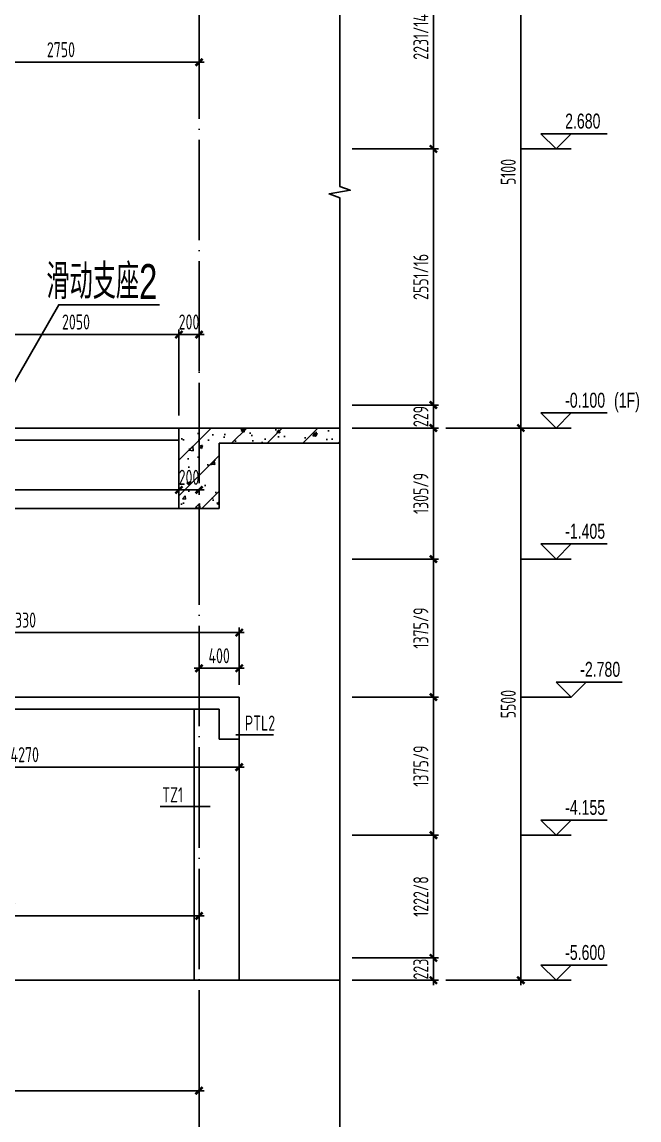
# Model space of a CAD drawing. Extents: x 458696 to 839151, y -191463 to 35158.
# Drawn here: x 584673 to 590816, y -7759 to 3177 of the extents above; entities that cross this region are included whole.
import ezdxf

# ---------------------------------------------------------------- set-up
doc = ezdxf.new("R2010")
doc.units = 0
doc.header["$LTSCALE"] = 500
for name, pattern in [('CENTER', [2, 1.25, -0.25, 0.25, -0.25]), ('DASH', [0.35, 0.25, -0.1]), ('DOTE', [2.42, 2, -0.2, 0.02, -0.2])]:
    doc.linetypes.add(name, pattern=pattern)
doc.layers.get('0').update_dxf_attribs({"linetype": 'CONTINUOUS'})
doc.layers.get('Defpoints').update_dxf_attribs({"color": 167, "linetype": 'CONTINUOUS'})
for name, color, linetype in [('A_STR-砼墙', 51, 'CONTINUOUS'), ('A_STR-砼柱', 51, 'CONTINUOUS'), ('AXIS', 253, 'CENTER'), ('DIM', 3, 'CONTINUOUS'), ('DIM_SYMB', 3, 'CONTINUOUS'), ('PUB_TEXT', 7, 'CONTINUOUS'), ('s-beam', 4, 'DASH'), ('s-colu', 2, 'CONTINUOUS'), ('s-dim', 3, 'CONTINUOUS'), ('S-HATCH', 253, 'CONTINUOUS'), ('s-thin', 3, 'CONTINUOUS'), ('S_A-E_楼梯', 171, 'CONTINUOUS'), ('S_TEXT', 7, 'CONTINUOUS'), ('S_THIN', 7, 'CONTINUOUS')]:
    doc.layers.add(name, color=color, linetype=linetype)
doc.styles.add('_TCH_DIM', font='ros.shx', dxfattribs={"width": 0.8, "bigfont": 'jd.shx'})
doc.styles.add('TSSD_Dimension', font='tssdeng.shx', dxfattribs={"width": 0.7, "bigfont": 'TSSDCHN.SHX'})
doc.styles.add('样式 1', font='ros.shx', dxfattribs={"width": 0.7, "bigfont": 'jd.shx'})
doc.dimstyles.new('TSSD_50_50', dxfattribs={"dimtxt": 150, "dimasz": 50, "dimexe": 50, "dimexo": 125, "dimgap": 50, "dimtad": 1, "dimdec": 0, "dimzin": 0, "dimdsep": 46, "dimtxsty": 'TSSD_Dimension', "dimblk": 'ARCHTICK', "dimblk1": 'ARCHTICK', "dimblk2": 'ARCHTICK', "dimcen": 0, "dimdle": 50, "dimclrt": 7, "dimadec": 0, "dimazin": 0, "dimtfac": 1, "dimtdec": 0, "dimtix": 1, "dimtmove": 2, "dimatfit": 3, "dimfxl": 1, "dimtolj": 1, "dimtzin": 0, "dimarcsym": 0})
pattern_1 = [(50, (221496.16, 0), (358.6301, -31.37607), [37.5, -412.5]), (355, (221496.16, 0), (-69.37567, 376.09607), [30, -330]), (100.4514, (221526.05, -2.6), (289.2547, 344.71977), [31.8701, -350.57106]), (46.1842, (221496.16, 100), (533.6205, -82.7595), [56.25, -618.75]), (96.6356, (221540.63, 93.1), (467.33135, 487.0589), [47.80514, -525.8565]), (351.1842, (221496.16, 100), (467.331, 487.0593), [45, -495]), (21, (221546.16, 75), (298.45353, -201.30945), [37.5, -412.5]), (326, (221546.16, 75), (121.65767, 362.57502), [30, -330]), (71.4514, (221571.04, 58.22), (420.1113, 161.26525), [31.8701, -350.57106]), (37.5, (221496.16, 0), (6.079928, 166.446927), [0, -326, 0, -335, 0, -331.25]), (7.5, (221496.16, 0), (131.53477, 197.20586), [0, -191, 0, -318.5, 0, -126.25]), (327.5, (221384.66, 0), (266.91122, -11.277436), [0, -125, 0, -390, 0, -517.5]), (317.5, (221334.66, 0), (291.59308, 50.05249), [0, -162.5, 0, -259, 0, -367.5]), (45, (221496.16, 0), (-176.7767, 176.7767), [])]

# ---------------------------------------------------------------- blocks, each defined once
blk = doc.blocks.new('_ArchTick')
at = {"color": 0, "const_width": 0.5}
blk.add_lwpolyline([(-0.71, -0.71), (0.71, 0.71)], dxfattribs=at)
blk = doc.blocks.new('*D469')
at = {"layer": 'Defpoints', "color": 0, "transparency": 16777216}
for p in [(587836, 1913), (587836, -638), (588769, -638)]:
    blk.add_point(p, dxfattribs=at)
at = {"layer": 's-dim', "color": 0, "lineweight": -2, "transparency": 16777216}
for p, q in [((587961, 1913), (588819, 1913)), ((588769, 1963), (588769, -688)), ((587961, -638), (588819, -638))]:
    blk.add_line(p, q, dxfattribs=at)
at = {"layer": 's-dim', "color": 0, "lineweight": -2, "transparency": 16777216, "xscale": 50, "yscale": 50, "zscale": 50}
for p, rotation in [((588769, 1913), 90), ((588769, -638), 270)]:
    blk.add_blockref('_ArchTick', p, dxfattribs=dict(at, rotation=rotation))
at = {"layer": 's-dim', "color": 7, "transparency": 16777216, "insert": (588644, 638), "char_height": 150, "attachment_point": 5, "rotation": 90, "style": 'TSSD_Dimension'}
blk.add_mtext('\\A1;2551/16', dxfattribs=at)
blk = doc.blocks.new('*D470')
at = {"layer": 'Defpoints', "color": 0, "transparency": 16777216}
for p in [(587836, -867), (587836, -2172), (588769, -2172)]:
    blk.add_point(p, dxfattribs=at)
at = {"layer": 's-dim', "color": 0, "lineweight": -2, "transparency": 16777216}
for p, q in [((587961, -867), (588819, -867)), ((588769, -817), (588769, -2222)), ((587961, -2172), (588819, -2172))]:
    blk.add_line(p, q, dxfattribs=at)
at = {"layer": 's-dim', "color": 0, "lineweight": -2, "transparency": 16777216, "xscale": 50, "yscale": 50, "zscale": 50}
for p, rotation in [((588769, -867), 90), ((588769, -2172), 270)]:
    blk.add_blockref('_ArchTick', p, dxfattribs=dict(at, rotation=rotation))
at = {"layer": 's-dim', "color": 7, "transparency": 16777216, "insert": (588644, -1519), "char_height": 150, "attachment_point": 5, "rotation": 90, "style": 'TSSD_Dimension'}
blk.add_mtext('\\A1;1305/9', dxfattribs=at)
blk = doc.blocks.new('*D471')
at = {"layer": 'Defpoints', "color": 0, "transparency": 16777216}
for p in [(587836, -2172), (587836, -3547), (588769, -3547)]:
    blk.add_point(p, dxfattribs=at)
at = {"layer": 's-dim', "color": 0, "lineweight": -2, "transparency": 16777216}
for p, q in [((587961, -2172), (588819, -2172)), ((588769, -2122), (588769, -3597)), ((587961, -3547), (588819, -3547))]:
    blk.add_line(p, q, dxfattribs=at)
at = {"layer": 's-dim', "color": 0, "lineweight": -2, "transparency": 16777216, "xscale": 50, "yscale": 50, "zscale": 50}
for p, rotation in [((588769, -2172), 90), ((588769, -3547), 270)]:
    blk.add_blockref('_ArchTick', p, dxfattribs=dict(at, rotation=rotation))
at = {"layer": 's-dim', "color": 7, "transparency": 16777216, "insert": (588644, -2859), "char_height": 150, "attachment_point": 5, "rotation": 90, "style": 'TSSD_Dimension'}
blk.add_mtext('\\A1;1375/9', dxfattribs=at)
blk = doc.blocks.new('*D472')
at = {"layer": 'Defpoints', "color": 0, "transparency": 16777216}
for p in [(587836, -3547), (587836, -4922), (588769, -4922)]:
    blk.add_point(p, dxfattribs=at)
at = {"layer": 's-dim', "color": 0, "lineweight": -2, "transparency": 16777216}
for p, q in [((588769, -3497), (588769, -4972)), ((587961, -3547), (588819, -3547)), ((587961, -4922), (588819, -4922))]:
    blk.add_line(p, q, dxfattribs=at)
at = {"layer": 's-dim', "color": 0, "lineweight": -2, "transparency": 16777216, "xscale": 50, "yscale": 50, "zscale": 50}
for p, rotation in [((588769, -3547), 90), ((588769, -4922), 270)]:
    blk.add_blockref('_ArchTick', p, dxfattribs=dict(at, rotation=rotation))
at = {"layer": 's-dim', "color": 7, "transparency": 16777216, "insert": (588644, -4234), "char_height": 150, "attachment_point": 5, "rotation": 90, "style": 'TSSD_Dimension'}
blk.add_mtext('\\A1;1375/9', dxfattribs=at)
blk = doc.blocks.new('*D473')
at = {"layer": 'Defpoints', "color": 0, "transparency": 16777216}
for p in [(587836, -4922), (587836, -6144), (588769, -6144)]:
    blk.add_point(p, dxfattribs=at)
at = {"layer": 's-dim', "color": 0, "lineweight": -2, "transparency": 16777216}
for p, q in [((588769, -4872), (588769, -6194)), ((587961, -4922), (588819, -4922)), ((587961, -6144), (588819, -6144))]:
    blk.add_line(p, q, dxfattribs=at)
at = {"layer": 's-dim', "color": 0, "lineweight": -2, "transparency": 16777216, "xscale": 50, "yscale": 50, "zscale": 50}
for p, rotation in [((588769, -4922), 90), ((588769, -6144), 270)]:
    blk.add_blockref('_ArchTick', p, dxfattribs=dict(at, rotation=rotation))
at = {"layer": 's-dim', "color": 7, "transparency": 16777216, "insert": (588644, -5533), "char_height": 150, "attachment_point": 5, "rotation": 90, "style": 'TSSD_Dimension'}
blk.add_mtext('\\A1;1222/8', dxfattribs=at)
blk = doc.blocks.new('*D474')
at = {"layer": 'Defpoints', "color": 0, "transparency": 16777216}
for p in [(588769, -867), (589639, -867), (588769, -6367)]:
    blk.add_point(p, dxfattribs=at)
at = {"layer": 's-dim', "color": 0, "lineweight": -2, "transparency": 16777216}
for p, q in [((588894, -867), (589689, -867)), ((589639, -6417), (589639, -817)), ((588894, -6367), (589689, -6367))]:
    blk.add_line(p, q, dxfattribs=at)
at = {"layer": 's-dim', "color": 0, "lineweight": -2, "transparency": 16777216, "xscale": 50, "yscale": 50, "zscale": 50}
for p, rotation in [((589639, -867), 90), ((589639, -6367), 270)]:
    blk.add_blockref('_ArchTick', p, dxfattribs=dict(at, rotation=rotation))
at = {"layer": 's-dim', "color": 7, "transparency": 16777216, "insert": (589514, -3617), "char_height": 150, "attachment_point": 5, "rotation": 90, "style": 'TSSD_Dimension'}
blk.add_mtext('\\A1;5500', dxfattribs=at)
blk = doc.blocks.new('*D475')
at = {"layer": 'Defpoints', "color": 0, "transparency": 16777216}
for p in [(588769, 4233), (589639, 4233), (588769, -867)]:
    blk.add_point(p, dxfattribs=at)
at = {"layer": 's-dim', "color": 0, "lineweight": -2, "transparency": 16777216}
for p, q in [((589639, -917), (589639, 4283)), ((588894, 4233), (589689, 4233)), ((588894, -867), (589689, -867))]:
    blk.add_line(p, q, dxfattribs=at)
at = {"layer": 's-dim', "color": 0, "lineweight": -2, "transparency": 16777216, "xscale": 50, "yscale": 50, "zscale": 50}
for p, rotation in [((589639, 4233), 90), ((589639, -867), 270)]:
    blk.add_blockref('_ArchTick', p, dxfattribs=dict(at, rotation=rotation))
at = {"layer": 's-dim', "color": 7, "transparency": 16777216, "insert": (589514, 1683), "char_height": 150, "attachment_point": 5, "rotation": 90, "style": 'TSSD_Dimension'}
blk.add_mtext('\\A1;5100', dxfattribs=at)
blk = doc.blocks.new('*D479')
at = {"layer": 'Defpoints', "color": 0, "transparency": 16777216}
for p in [(586436, -5726), (586436, -5828), (582506, -6144)]:
    blk.add_point(p, dxfattribs=at)
at = {"layer": 's-dim', "color": 0, "lineweight": -2, "transparency": 16777216}
for p, q in [((582506, -6019), (582506, -5676)), ((586436, -5703), (586436, -5676)), ((582456, -5726), (586486, -5726))]:
    blk.add_line(p, q, dxfattribs=at)
at = {"layer": 's-dim', "color": 0, "lineweight": -2, "transparency": 16777216, "xscale": 50, "yscale": 50, "zscale": 50, "rotation": 180}
blk.add_blockref('_ArchTick', (582506, -5726), dxfattribs=at)
at = {"layer": 's-dim', "color": 0, "lineweight": -2, "transparency": 16777216, "xscale": 50, "yscale": 50, "zscale": 50}
blk.add_blockref('_ArchTick', (586436, -5726), dxfattribs=at)
at = {"layer": 's-dim', "color": 7, "transparency": 16777216, "insert": (584471, -5601), "char_height": 150, "attachment_point": 5, "style": 'TSSD_Dimension'}
blk.add_mtext('\\A1;3930', dxfattribs=at)
blk = doc.blocks.new('*D482')
at = {"layer": 'Defpoints', "color": 0, "transparency": 16777216}
for p in [(582566, -3700), (586836, -3970), (586836, -4245)]:
    blk.add_point(p, dxfattribs=at)
at = {"layer": 's-dim', "color": 0, "lineweight": -2, "transparency": 16777216}
for p, q in [((582566, -3825), (582566, -4295)), ((586836, -4095), (586836, -4295)), ((582516, -4245), (586886, -4245))]:
    blk.add_line(p, q, dxfattribs=at)
at = {"layer": 's-dim', "color": 0, "lineweight": -2, "transparency": 16777216, "xscale": 50, "yscale": 50, "zscale": 50, "rotation": 180}
blk.add_blockref('_ArchTick', (582566, -4245), dxfattribs=at)
at = {"layer": 's-dim', "color": 0, "lineweight": -2, "transparency": 16777216, "xscale": 50, "yscale": 50, "zscale": 50}
blk.add_blockref('_ArchTick', (586836, -4245), dxfattribs=at)
at = {"layer": 's-dim', "color": 7, "transparency": 16777216, "insert": (584701, -4120), "char_height": 150, "attachment_point": 5, "style": 'TSSD_Dimension'}
blk.add_mtext('\\A1;4270', dxfattribs=at)
blk = doc.blocks.new('*D483')
at = {"layer": 'Defpoints', "color": 0, "transparency": 16777216}
for p in [(582506, -2905), (582506, -3394), (586836, -3549)]:
    blk.add_point(p, dxfattribs=at)
at = {"layer": 's-dim', "color": 0, "lineweight": -2, "transparency": 16777216}
for p, q in [((586886, -2905), (582456, -2905)), ((582506, -3269), (582506, -2855)), ((586836, -3424), (586836, -2855))]:
    blk.add_line(p, q, dxfattribs=at)
at = {"layer": 's-dim', "color": 0, "lineweight": -2, "transparency": 16777216, "xscale": 50, "yscale": 50, "zscale": 50, "rotation": 180}
blk.add_blockref('_ArchTick', (582506, -2905), dxfattribs=at)
at = {"layer": 's-dim', "color": 0, "lineweight": -2, "transparency": 16777216, "xscale": 50, "yscale": 50, "zscale": 50}
blk.add_blockref('_ArchTick', (586836, -2905), dxfattribs=at)
at = {"layer": 's-dim', "color": 7, "transparency": 16777216, "insert": (584671, -2780), "char_height": 150, "attachment_point": 5, "style": 'TSSD_Dimension'}
blk.add_mtext('\\A1;4330', dxfattribs=at)
blk = doc.blocks.new('*D488')
at = {"layer": 'Defpoints', "color": 0, "transparency": 16777216}
for p in [(582566, -1229), (586236, -1363), (586236, -1483)]:
    blk.add_point(p, dxfattribs=at)
at = {"layer": 's-dim', "color": 0, "lineweight": -2, "transparency": 16777216}
for p, q in [((582566, -1354), (582566, -1533)), ((582516, -1483), (586286, -1483)), ((586236, -1488), (586236, -1533))]:
    blk.add_line(p, q, dxfattribs=at)
at = {"layer": 's-dim', "color": 0, "lineweight": -2, "transparency": 16777216, "xscale": 50, "yscale": 50, "zscale": 50, "rotation": 180}
blk.add_blockref('_ArchTick', (582566, -1483), dxfattribs=at)
at = {"layer": 's-dim', "color": 0, "lineweight": -2, "transparency": 16777216, "xscale": 50, "yscale": 50, "zscale": 50}
blk.add_blockref('_ArchTick', (586236, -1483), dxfattribs=at)
at = {"layer": 's-dim', "color": 7, "transparency": 16777216, "insert": (583755, -1358), "char_height": 150, "attachment_point": 5, "style": 'TSSD_Dimension'}
blk.add_mtext('\\A1;3670', dxfattribs=at)
blk = doc.blocks.new('*D489')
at = {"layer": 'Defpoints', "color": 0, "transparency": 16777216}
for p in [(584186, 64), (584186, -638), (586236, -867)]:
    blk.add_point(p, dxfattribs=at)
at = {"layer": 's-dim', "color": 0, "lineweight": -2, "transparency": 16777216}
for p, q in [((584186, -513), (584186, 114)), ((586236, -742), (586236, 114)), ((586286, 64), (584136, 64))]:
    blk.add_line(p, q, dxfattribs=at)
at = {"layer": 's-dim', "color": 0, "lineweight": -2, "transparency": 16777216, "xscale": 50, "yscale": 50, "zscale": 50, "rotation": 180}
blk.add_blockref('_ArchTick', (584186, 64), dxfattribs=at)
at = {"layer": 's-dim', "color": 0, "lineweight": -2, "transparency": 16777216, "xscale": 50, "yscale": 50, "zscale": 50}
blk.add_blockref('_ArchTick', (586236, 64), dxfattribs=at)
at = {"layer": 's-dim', "color": 7, "transparency": 16777216, "insert": (585211, 189), "char_height": 150, "attachment_point": 5, "style": 'TSSD_Dimension'}
blk.add_mtext('\\A1;2050', dxfattribs=at)
blk = doc.blocks.new('*D501')
at = {"layer": 'Defpoints', "color": 0, "transparency": 16777216}
for p in [(586836, -3260), (586436, -3547), (586836, -3547)]:
    blk.add_point(p, dxfattribs=at)
at = {"layer": 's-dim', "color": 0, "lineweight": -2, "transparency": 16777216}
for p, q in [((586386, -3260), (586886, -3260)), ((586436, -3422), (586436, -3210)), ((586836, -3422), (586836, -3210))]:
    blk.add_line(p, q, dxfattribs=at)
at = {"layer": 's-dim', "color": 0, "lineweight": -2, "transparency": 16777216, "xscale": 50, "yscale": 50, "zscale": 50, "rotation": 180}
blk.add_blockref('_ArchTick', (586436, -3260), dxfattribs=at)
at = {"layer": 's-dim', "color": 0, "lineweight": -2, "transparency": 16777216, "xscale": 50, "yscale": 50, "zscale": 50}
blk.add_blockref('_ArchTick', (586836, -3260), dxfattribs=at)
at = {"layer": 's-dim', "color": 7, "transparency": 16777216, "insert": (586636, -3135), "char_height": 150, "attachment_point": 5, "style": 'TSSD_Dimension'}
blk.add_mtext('\\A1;400', dxfattribs=at)
blk = doc.blocks.new('*D503')
at = {"layer": 'Defpoints', "color": 0, "transparency": 16777216}
for p in [(586436, 64), (586436, -425), (586236, -468)]:
    blk.add_point(p, dxfattribs=at)
at = {"layer": 's-dim', "color": 0, "lineweight": -2, "transparency": 16777216}
for p, q in [((586236, -343), (586236, 114)), ((586436, -300), (586436, 114)), ((586236, 64), (586186, 64)), ((586236, 64), (586436, 64)), ((586436, 64), (586486, 64))]:
    blk.add_line(p, q, dxfattribs=at)
at = {"layer": 's-dim', "color": 0, "lineweight": -2, "transparency": 16777216, "xscale": 50, "yscale": 50, "zscale": 50}
blk.add_blockref('_ArchTick', (586236, 64), dxfattribs=at)
at = {"layer": 's-dim', "color": 0, "lineweight": -2, "transparency": 16777216, "xscale": 50, "yscale": 50, "zscale": 50, "rotation": 180}
blk.add_blockref('_ArchTick', (586436, 64), dxfattribs=at)
at = {"layer": 's-dim', "color": 7, "transparency": 16777216, "insert": (586336, 189), "char_height": 150, "attachment_point": 5, "style": 'TSSD_Dimension'}
blk.add_mtext('\\A1;200', dxfattribs=at)
blk = doc.blocks.new('*D508')
at = {"layer": 'Defpoints', "color": 0, "transparency": 16777216}
for p in [(577436, -7467), (586436, -7467), (586436, -7467)]:
    blk.add_point(p, dxfattribs=at)
at = {"layer": 's-dim', "color": 0, "lineweight": -2, "transparency": 16777216}
for p, q in [((577436, -7342), (577436, -7417)), ((586436, -7342), (586436, -7417)), ((577386, -7467), (586486, -7467))]:
    blk.add_line(p, q, dxfattribs=at)
at = {"layer": 's-dim', "color": 0, "lineweight": -2, "transparency": 16777216, "xscale": 50, "yscale": 50, "zscale": 50, "rotation": 180}
blk.add_blockref('_ArchTick', (577436, -7467), dxfattribs=at)
at = {"layer": 's-dim', "color": 0, "lineweight": -2, "transparency": 16777216, "xscale": 50, "yscale": 50, "zscale": 50}
blk.add_blockref('_ArchTick', (586436, -7467), dxfattribs=at)
at = {"layer": 's-dim', "color": 7, "transparency": 16777216, "insert": (581936, -7342), "char_height": 150, "attachment_point": 5, "style": 'TSSD_Dimension'}
blk.add_mtext('\\A1;9000', dxfattribs=at)
blk = doc.blocks.new('*D509')
at = {"layer": 'Defpoints', "color": 0, "transparency": 16777216}
for p in [(583686, 3833), (586436, 3433), (586436, 2776)]:
    blk.add_point(p, dxfattribs=at)
at = {"layer": 's-dim', "color": 0, "lineweight": -2, "transparency": 16777216}
for p, q in [((583686, 3708), (583686, 2726)), ((586436, 3308), (586436, 2726)), ((583636, 2776), (586486, 2776))]:
    blk.add_line(p, q, dxfattribs=at)
at = {"layer": 's-dim', "color": 0, "lineweight": -2, "transparency": 16777216, "xscale": 50, "yscale": 50, "zscale": 50, "rotation": 180}
blk.add_blockref('_ArchTick', (583686, 2776), dxfattribs=at)
at = {"layer": 's-dim', "color": 0, "lineweight": -2, "transparency": 16777216, "xscale": 50, "yscale": 50, "zscale": 50}
blk.add_blockref('_ArchTick', (586436, 2776), dxfattribs=at)
at = {"layer": 's-dim', "color": 7, "transparency": 16777216, "insert": (585061, 2901), "char_height": 150, "attachment_point": 5, "style": 'TSSD_Dimension'}
blk.add_mtext('\\A1;2750', dxfattribs=at)
blk = doc.blocks.new('*D552')
at = {"layer": 'Defpoints', "color": 0, "transparency": 16777216}
for p in [(586236, -1363), (586436, -1363), (586436, -1483)]:
    blk.add_point(p, dxfattribs=at)
at = {"layer": 's-dim', "color": 0, "lineweight": -2, "transparency": 16777216}
for p, q in [((586236, -1483), (586186, -1483)), ((586236, -1483), (586436, -1483)), ((586236, -1488), (586236, -1533)), ((586436, -1483), (586486, -1483)), ((586436, -1488), (586436, -1533))]:
    blk.add_line(p, q, dxfattribs=at)
at = {"layer": 's-dim', "color": 0, "lineweight": -2, "transparency": 16777216, "xscale": 50, "yscale": 50, "zscale": 50}
blk.add_blockref('_ArchTick', (586236, -1483), dxfattribs=at)
at = {"layer": 's-dim', "color": 0, "lineweight": -2, "transparency": 16777216, "xscale": 50, "yscale": 50, "zscale": 50, "rotation": 180}
blk.add_blockref('_ArchTick', (586436, -1483), dxfattribs=at)
at = {"layer": 's-dim', "color": 7, "transparency": 16777216, "insert": (586336, -1358), "char_height": 150, "attachment_point": 5, "style": 'TSSD_Dimension'}
blk.add_mtext('\\A1;200', dxfattribs=at)
blk = doc.blocks.new('*D989')
at = {"layer": 'Defpoints', "color": 0, "transparency": 16777216}
for p in [(587836, -6144), (587836, -6367), (588769, -6367)]:
    blk.add_point(p, dxfattribs=at)
at = {"layer": 's-dim', "color": 0, "lineweight": -2, "transparency": 16777216}
for p, q in [((588769, -6144), (588769, -6094)), ((587961, -6144), (588819, -6144)), ((588769, -6144), (588769, -6367)), ((587961, -6367), (588819, -6367)), ((588769, -6367), (588769, -6417))]:
    blk.add_line(p, q, dxfattribs=at)
at = {"layer": 's-dim', "color": 0, "lineweight": -2, "transparency": 16777216, "xscale": 50, "yscale": 50, "zscale": 50}
for p, rotation in [((588769, -6144), 270), ((588769, -6367), 90)]:
    blk.add_blockref('_ArchTick', p, dxfattribs=dict(at, rotation=rotation))
at = {"layer": 's-dim', "color": 7, "transparency": 16777216, "insert": (588644, -6256), "char_height": 150, "attachment_point": 5, "rotation": 90, "style": 'TSSD_Dimension'}
blk.add_mtext('\\A1;223', dxfattribs=at)
blk = doc.blocks.new('*D995')
at = {"layer": 'Defpoints', "color": 0, "transparency": 16777216}
for p in [(588077, -638), (588769, -638), (588077, -867)]:
    blk.add_point(p, dxfattribs=at)
at = {"layer": 's-dim', "color": 0, "lineweight": -2, "transparency": 16777216}
for p, q in [((588202, -638), (588819, -638)), ((588769, -638), (588769, -588)), ((588769, -867), (588769, -638)), ((588202, -867), (588819, -867)), ((588769, -867), (588769, -917))]:
    blk.add_line(p, q, dxfattribs=at)
at = {"layer": 's-dim', "color": 0, "lineweight": -2, "transparency": 16777216, "xscale": 50, "yscale": 50, "zscale": 50}
for p, rotation in [((588769, -638), 270), ((588769, -867), 90)]:
    blk.add_blockref('_ArchTick', p, dxfattribs=dict(at, rotation=rotation))
at = {"layer": 's-dim', "color": 7, "transparency": 16777216, "insert": (588644, -752), "char_height": 150, "attachment_point": 5, "rotation": 90, "style": 'TSSD_Dimension'}
blk.add_mtext('\\A1;229', dxfattribs=at)
blk = doc.blocks.new('*D1001')
at = {"layer": 'Defpoints', "color": 0, "transparency": 16777216}
for p in [(587836, 4144), (587836, 1913), (588769, 1913)]:
    blk.add_point(p, dxfattribs=at)
at = {"layer": 's-dim', "color": 0, "lineweight": -2, "transparency": 16777216}
for p, q in [((588769, 4194), (588769, 1863)), ((587961, 4144), (588819, 4144)), ((587961, 1913), (588819, 1913))]:
    blk.add_line(p, q, dxfattribs=at)
at = {"layer": 's-dim', "color": 0, "lineweight": -2, "transparency": 16777216, "xscale": 50, "yscale": 50, "zscale": 50}
for p, rotation in [((588769, 4144), 90), ((588769, 1913), 270)]:
    blk.add_blockref('_ArchTick', p, dxfattribs=dict(at, rotation=rotation))
at = {"layer": 's-dim', "color": 7, "transparency": 16777216, "insert": (588644, 3028), "char_height": 150, "attachment_point": 5, "rotation": 90, "style": 'TSSD_Dimension'}
blk.add_mtext('\\A1;2231/14', dxfattribs=at)

msp = doc.modelspace()

# ---------------------------------------------------------------- hatches: boundary and pattern name
at = {"layer": 'S-HATCH'}
h = msp.add_hatch(dxfattribs=at)
h.set_pattern_fill('ARMORED', color=256, scale=50, style=0)
h.set_pattern_definition(pattern_1)
h.paths.add_polyline_path([(586435.987, -866.922), (586235.987, -866.922), (586235.987, -1666.922), (586435.987, -1666.922)])
h = msp.add_hatch(dxfattribs=at)
h.set_pattern_fill('ARMORED', color=256, scale=50, style=0)
h.set_pattern_definition(pattern_1)
h.paths.add_polyline_path([(587835.987, -866.922), (586785.987, -866.922), (586522.079, -866.922), (586435.987, -981.866), (586435.987, -1666.922), (586635.987, -1666.922), (586635.987, -1016.922), (587835.987, -1016.922)])

# ---------------------------------------------------------------- linework, layer by layer
at = {"color": 4, "ltscale": 0.001}
msp.add_polyline3d([(584433.247, -694.014, 0), (585038.649, 360.126, 0), (586041.261, 360.126, 0)], dxfattribs=at)
at = {"layer": 'A_STR-砼墙'}
for p, q in [((586785.987, -866.922), (587835.987, -866.922)), ((586635.987, -1016.922), (587835.987, -1016.922)), ((577435.987, -6366.922), (586685.987, -6366.922)), ((586685.987, -6366.922), (587835.987, -6366.922))]:
    msp.add_line(p, q, dxfattribs=at)
at = {"layer": 'A_STR-砼柱'}
for p, q in [((586785.987, -866.922), (586235.987, -866.922)), ((586235.987, -866.922), (586235.987, -1666.922)), ((586635.987, -1666.922), (586635.987, -1016.922)), ((586235.987, -1666.922), (586635.987, -1666.922))]:
    msp.add_line(p, q, dxfattribs=at)
at = {"layer": 'AXIS', "color": 8, "linetype": 'DOTE'}
msp.add_line((586435.987, -7466.922), (586435.987, 10833.078), dxfattribs=at)
at = {"layer": 'DIM'}
for p, q in [((589989.443, 1913.078), (589839.443, 2063.078)), ((589839.443, 2063.078), (590499.063, 2063.078)), ((589989.443, 1913.078), (590139.443, 2063.078)), ((589639.443, 1913.078), (590139.443, 1913.078)), ((589989.443, -866.922), (589839.443, -716.922)), ((589839.443, -716.922), (590499.063, -716.922)), ((589989.443, -866.922), (590139.443, -716.922)), ((589639.443, -866.922), (590139.443, -866.922)), ((589989.443, -2171.922), (589839.443, -2021.922)), ((589839.443, -2021.922), (590499.063, -2021.922)), ((589989.443, -2171.922), (590139.443, -2021.922)), ((589639.443, -2171.922), (590139.443, -2171.922)), ((590139.443, -3546.922), (589989.443, -3396.922)), ((589989.443, -3396.922), (590649.063, -3396.922)), ((590139.443, -3546.922), (590289.443, -3396.922)), ((589639.443, -3546.922), (590139.443, -3546.922)), ((589989.443, -4921.922), (589839.443, -4771.922)), ((589839.443, -4771.922), (590499.063, -4771.922)), ((589989.443, -4921.922), (590139.443, -4771.922)), ((589639.443, -4921.922), (590139.443, -4921.922)), ((589989.443, -6366.922), (589839.443, -6216.922)), ((589839.443, -6216.922), (590499.063, -6216.922)), ((589989.443, -6366.922), (590139.443, -6216.922)), ((589639.443, -6366.922), (590139.443, -6366.922))]:
    msp.add_line(p, q, dxfattribs=at)
at = {"layer": 's-beam', "linetype": 'ByBlock'}
msp.add_line((586235.987, -1666.922), (581628.787, -1666.922), dxfattribs=at)
at = {"layer": 's-colu'}
for p, q in [((586385.987, -3666.922), (586385.987, -6366.922)), ((586835.987, -3966.922), (586835.987, -6366.922))]:
    msp.add_line(p, q, dxfattribs=at)
at = {"layer": 's-dim'}
msp.add_line((586435.987, -7466.922), (586435.987, -8466.922), dxfattribs=at)
at = {"layer": 's-thin'}
msp.add_lwpolyline([(587835.987, -7968.464), (587835.987, 1426.057), (587730.987, 1464.274), (587940.987, 1501.302), (587835.987, 1538.557), (587835.987, 10933.078)], dxfattribs=at)
at = {"layer": 'S_A-E_楼梯'}
for p, q in [((584185.987, -866.922), (586235.987, -866.922)), ((586235.987, -866.922), (586235.987, -986.922)), ((584185.987, -986.922), (586235.987, -986.922)), ((582505.987, -3546.922), (586585.987, -3546.922)), ((586585.987, -3546.922), (586835.987, -3546.922)), ((586835.987, -3546.922), (586835.987, -3966.922)), ((586635.987, -3666.922), (583185.987, -3666.922)), ((586635.987, -3966.922), (586635.987, -3666.922)), ((586835.987, -3966.922), (586635.987, -3966.922))]:
    msp.add_line(p, q, dxfattribs=at)
at = {"layer": 'S_THIN'}
for p, q in [((587177.369, -3921.667), (586801.987, -3921.667)), ((586048.711, -4636.292), (586547.739, -4636.292))]:
    msp.add_line(p, q, dxfattribs=at)

# ---------------------------------------------------------------- texts
at = {"layer": 'DIM_SYMB', "color": 7, "style": '样式 1', "width": 0.7}
msp.add_text('滑动支座2', height=347.2868, dxfattribs=at).set_placement((584915.557, 418.277))
at = {"layer": 'PUB_TEXT', "style": '_TCH_DIM', "width": 0.705882}
for s, p in [('2.680', (590080.063, 2115.578)), ('-0.100', (590080.063, -664.422)), ('(1F)', (590567.008, -664.422)), ('-1.405', (590080.063, -1969.422)), ('-2.780', (590230.063, -3344.422)), ('-4.155', (590080.063, -4719.422)), ('-5.600', (590080.063, -6164.422))]:
    msp.add_text(s, height=148.75, dxfattribs=at).set_placement(p)
at = {"layer": 'S_TEXT', "ltscale": 99, "style": 'TSSD_Dimension', "width": 0.7}
for s, p in [('PTL2', (586891.702, -3880.532)), ('TZ1', (586068.449, -4595.156))]:
    msp.add_text(s, height=150, dxfattribs=at).set_placement(p)

# ---------------------------------------------------------------- dimensions: what is measured, and where the dimension line sits
at = {"layer": 's-dim'}
for base, p1, p2, picture, middle in [((589639.443, 4233.078), (588768.825, -866.922), (588768.825, 4233.078), '*D475', (589514.443, 1683.078)), ((588768.825, -637.51), (588077.416, -866.922), (588077.416, -637.51), '*D995', (588643.825, -752.216)), ((589639.443, -866.922), (588768.825, -6366.922), (588768.825, -866.922), '*D474', (589514.443, -3616.922))]:
    dim = msp.add_linear_dim(base=base, p1=p1, p2=p2, angle=90, dimstyle='TSSD_50_50', dxfattribs=at)
    dim.commit()
    dim.dimension.update_dxf_attribs({"geometry": picture, "text_midpoint": middle})
for base, p1, p2, text, picture, middle in [((588768.825, 1913.078), (587835.987, 4143.745), (587835.987, 1913.078), '2231/14', '*D1001', (588643.825, 3028.412)), ((588768.825, -637.51), (587835.987, 1913.078), (587835.987, -637.51), '2551/16', '*D469', (588643.825, 637.784)), ((588768.825, -2171.922), (587835.987, -866.922), (587835.987, -2171.922), '1305/9', '*D470', (588643.825, -1519.422)), ((588768.825, -3546.922), (587835.987, -2171.922), (587835.987, -3546.922), '1375/9', '*D471', (588643.825, -2859.422)), ((588768.825, -4921.922), (587835.987, -3546.922), (587835.987, -4921.922), '1375/9', '*D472', (588643.825, -4234.422)), ((588768.825, -6144.144), (587835.987, -4921.922), (587835.987, -6144.144), '1222/8', '*D473', (588643.825, -5533.033)), ((588768.825, -6366.922), (587835.987, -6144.144), (587835.987, -6366.922), '223', '*D989', (588643.825, -6255.533))]:
    dim = msp.add_linear_dim(base=base, p1=p1, p2=p2, angle=90, text=text, dimstyle='TSSD_50_50', dxfattribs=at)
    dim.commit()
    dim.dimension.update_dxf_attribs({"geometry": picture, "text_midpoint": middle})
for base, p1, p2, picture, middle in [((586435.987, 2776.329), (583685.987, 3833.078), (586435.987, 3433.078), '*D509', (585060.987, 2901.329)), ((584185.987, 63.736), (586235.987, -866.922), (584185.987, -637.51), '*D489', (585210.987, 188.736)), ((586435.987, 63.736), (586235.987, -467.722), (586435.987, -425.269), '*D503', (586335.987, 188.736)), ((586435.987, -1482.844), (586235.987, -1363.411), (586435.987, -1363.411), '*D552', (586335.987, -1357.844)), ((582505.987, -2905.18), (586835.987, -3548.707), (582505.987, -3394.144), '*D483', (584670.987, -2780.18)), ((586835.987, -3259.81), (586435.987, -3546.922), (586835.987, -3546.922), '*D501', (586635.987, -3134.81)), ((586835.987, -4244.645), (582565.987, -3699.7), (586835.987, -3970.088), '*D482', (584700.987, -4119.645)), ((586435.987, -5725.717), (582505.987, -6144.144), (586435.987, -5828.022), '*D479', (584470.987, -5600.717)), ((586435.987, -7466.922), (577435.987, -7466.922), (586435.987, -7466.922), '*D508', (581935.987, -7341.922))]:
    dim = msp.add_linear_dim(base=base, p1=p1, p2=p2, dimstyle='TSSD_50_50', dxfattribs=at)
    dim.commit()
    dim.dimension.update_dxf_attribs({"geometry": picture, "text_midpoint": middle})
dim = msp.add_linear_dim(base=(586235.987, -1482.844), p1=(582565.987, -1229.259), p2=(586235.987, -1363.411), dimstyle='TSSD_50_50', dxfattribs=at)
dim.commit()
dim.dimension.update_dxf_attribs({"geometry": '*D488', "text_midpoint": (583754.952, -1357.844), "dimtype": 160})

doc.saveas('drawing.dxf')
